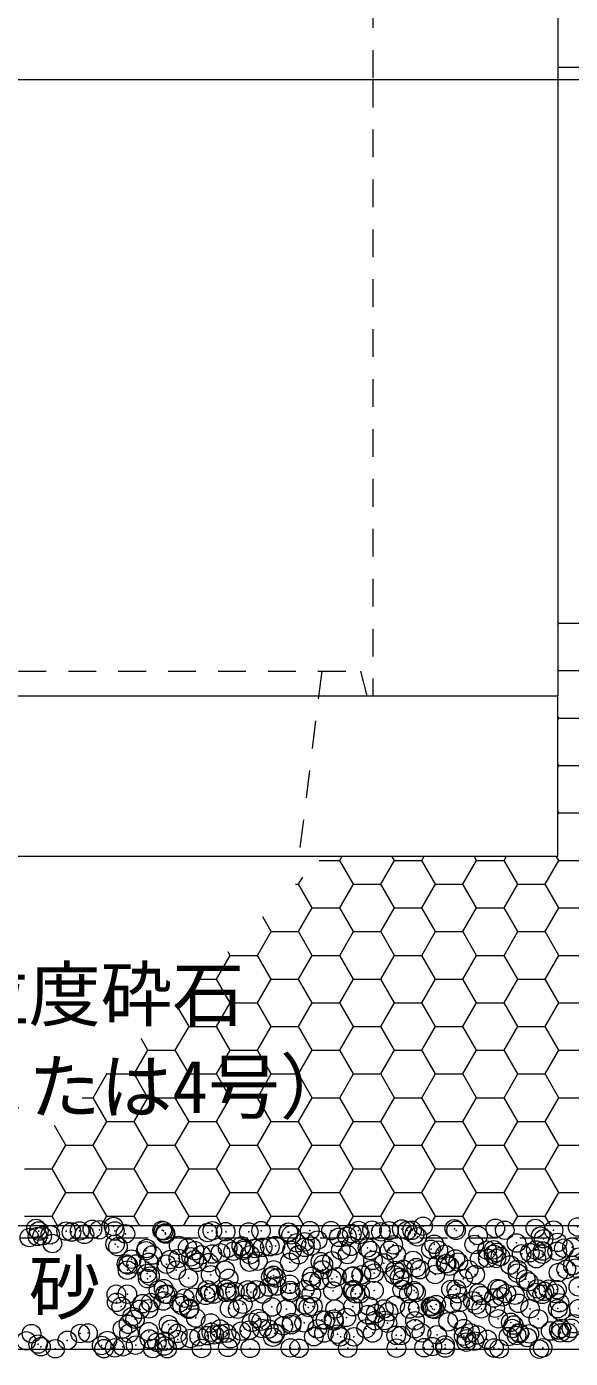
# Model space of a CAD drawing. Units: millimetres at full size, sheet at 1:30; details may follow other scales. Extents: x 47825 to 82541, y -23349 to -5561.
# Drawn here: x 52921 to 53363, y -11287 to -10206 of the extents above; entities that cross this region are included whole.
import ezdxf
from ezdxf.enums import TextEntityAlignment as Align

# ---------------------------------------------------------------- set-up
doc = ezdxf.new("R2010")
doc.units = ezdxf.units.MM
doc.header["$LTSCALE"] = 30
doc.header["$PDMODE"] = 32
doc.header["$PDSIZE"] = 15
doc.linetypes.add('USER1', pattern=[1.35, 0.75, -0.6])
for name, color, linetype, lineweight in [('0_2', 7, 'Continuous', 13), ('ハッチング', 7, 'Continuous', 5), ('本体', 2, 'USER1', 13)]:
    doc.layers.add(name, color=color, linetype=linetype, lineweight=lineweight)
doc.styles.add('ＭＳ ゴシック', font='')
doc.styles.get('ＭＳ ゴシック').set_extended_font_data('MS Gothic')

msp = doc.modelspace()

# ---------------------------------------------------------------- linework, layer by layer
at = {"layer": 'ハッチング', "lineweight": 20}
msp.add_line((51737.33, -10249.14), (54167.33, -10249.14), dxfattribs=at)
at = {"layer": 'ハッチング'}
for p, q in [((53352.33, -10691.69), (53353.22, -10690.15)), ((53353.22, -10690.15), (53352.54, -10688.98)), ((53353.22, -10690.15), (53375.44, -10690.15)), ((53353.22, -10728.65), (53352.33, -10727.12)), ((53352.33, -10730.18), (53353.22, -10728.65)), ((53353.22, -10728.65), (53375.44, -10728.65)), ((53353.22, -10767.14), (53352.33, -10765.61)), ((53352.33, -10768.68), (53353.22, -10767.14)), ((53353.22, -10767.14), (53375.44, -10767.14)), ((53353.22, -10805.64), (53352.33, -10804.11)), ((53352.33, -10807.17), (53353.22, -10805.64)), ((53353.22, -10805.64), (53375.44, -10805.64)), ((53353.22, -10844.13), (53352.33, -10842.6)), ((53352.33, -10845.67), (53353.22, -10844.13)), ((53353.22, -10844.13), (53375.44, -10844.13)), ((53175.42, -10882.63), (53177.43, -10879.14)), ((53219.87, -10882.63), (53217.85, -10879.14)), ((53242.09, -10882.63), (53244.1, -10879.14)), ((53286.54, -10882.63), (53284.53, -10879.14)), ((53308.77, -10882.63), (53310.78, -10879.14)), ((53353.22, -10882.63), (53351.2, -10879.14)), ((53158.89, -10882.63), (53175.42, -10882.63)), ((53186.53, -10901.88), (53175.42, -10882.63)), ((53208.75, -10901.88), (53219.87, -10882.63)), ((53219.87, -10882.63), (53242.09, -10882.63)), ((53253.2, -10901.88), (53242.09, -10882.63)), ((53275.43, -10901.88), (53286.54, -10882.63)), ((53286.54, -10882.63), (53308.77, -10882.63)), ((53319.88, -10901.88), (53308.77, -10882.63)), ((53342.1, -10901.88), (53353.22, -10882.63)), ((53353.22, -10882.63), (53375.44, -10882.63)), ((53139.64, -10901.88), (53142.08, -10901.88)), ((53142.08, -10901.88), (53145.4, -10896.11)), ((53153.19, -10921.12), (53142.08, -10901.88)), ((53175.42, -10921.12), (53186.53, -10901.88)), ((53186.53, -10901.88), (53208.75, -10901.88)), ((53219.87, -10921.12), (53208.75, -10901.88)), ((53242.09, -10921.12), (53253.2, -10901.88)), ((53253.2, -10901.88), (53275.43, -10901.88)), ((53286.54, -10921.12), (53275.43, -10901.88)), ((53308.77, -10921.12), (53319.88, -10901.88)), ((53319.88, -10901.88), (53342.1, -10901.88)), ((53353.22, -10921.12), (53342.1, -10901.88)), ((53142.08, -10940.37), (53153.19, -10921.12)), ((53153.19, -10921.12), (53175.42, -10921.12)), ((53186.53, -10940.37), (53175.42, -10921.12)), ((53208.75, -10940.37), (53219.87, -10921.12)), ((53219.87, -10921.12), (53242.09, -10921.12)), ((53253.2, -10940.37), (53242.09, -10921.12)), ((53275.43, -10940.37), (53286.54, -10921.12)), ((53286.54, -10921.12), (53308.77, -10921.12)), ((53319.88, -10940.37), (53308.77, -10921.12)), ((53342.1, -10940.37), (53353.22, -10921.12)), ((53353.22, -10921.12), (53375.44, -10921.12)), ((53119.85, -10940.37), (53113.01, -10928.51)), ((53108.74, -10959.62), (53119.85, -10940.37)), ((53119.85, -10940.37), (53142.08, -10940.37)), ((53153.19, -10959.62), (53142.08, -10940.37)), ((53175.42, -10959.62), (53186.53, -10940.37)), ((53186.53, -10940.37), (53208.75, -10940.37)), ((53219.87, -10959.62), (53208.75, -10940.37)), ((53242.09, -10959.62), (53253.2, -10940.37)), ((53253.2, -10940.37), (53275.43, -10940.37)), ((53286.54, -10959.62), (53275.43, -10940.37)), ((53308.77, -10959.62), (53319.88, -10940.37)), ((53319.88, -10940.37), (53342.1, -10940.37)), ((53353.22, -10959.62), (53342.1, -10940.37)), ((53075.4, -10978.87), (53086.52, -10959.62)), ((53086.52, -10959.62), (53084.83, -10956.69)), ((53086.52, -10959.62), (53108.74, -10959.62)), ((53119.85, -10978.87), (53108.74, -10959.62)), ((53142.08, -10978.87), (53153.19, -10959.62)), ((53153.19, -10959.62), (53175.42, -10959.62)), ((53186.53, -10978.87), (53175.42, -10959.62)), ((53208.75, -10978.87), (53219.87, -10959.62)), ((53219.87, -10959.62), (53242.09, -10959.62)), ((53253.2, -10978.87), (53242.09, -10959.62)), ((53275.43, -10978.87), (53286.54, -10959.62)), ((53286.54, -10959.62), (53308.77, -10959.62)), ((53319.88, -10978.87), (53308.77, -10959.62)), ((53342.1, -10978.87), (53353.22, -10959.62)), ((53353.22, -10959.62), (53375.44, -10959.62)), ((53062.65, -10978.87), (53075.4, -10978.87)), ((53086.52, -10998.11), (53075.4, -10978.87)), ((53108.74, -10998.11), (53119.85, -10978.87)), ((53119.85, -10978.87), (53142.08, -10978.87)), ((53153.19, -10998.11), (53142.08, -10978.87)), ((53175.42, -10998.11), (53186.53, -10978.87)), ((53186.53, -10978.87), (53208.75, -10978.87)), ((53219.87, -10998.11), (53208.75, -10978.87)), ((53242.09, -10998.11), (53253.2, -10978.87)), ((53253.2, -10978.87), (53275.43, -10978.87)), ((53286.54, -10998.11), (53275.43, -10978.87)), ((53308.77, -10998.11), (53319.88, -10978.87)), ((53319.88, -10978.87), (53342.1, -10978.87)), ((53353.22, -10998.11), (53342.1, -10978.87)), ((53053.18, -11017.36), (53042.56, -10998.96)), ((53075.4, -11017.36), (53086.52, -10998.11)), ((53086.52, -10998.11), (53108.74, -10998.11)), ((53119.85, -11017.36), (53108.74, -10998.11)), ((53142.08, -11017.36), (53153.19, -10998.11)), ((53153.19, -10998.11), (53175.42, -10998.11)), ((53186.53, -11017.36), (53175.42, -10998.11)), ((53208.75, -11017.36), (53219.87, -10998.11)), ((53219.87, -10998.11), (53242.09, -10998.11)), ((53253.2, -11017.36), (53242.09, -10998.11)), ((53275.43, -11017.36), (53286.54, -10998.11)), ((53286.54, -10998.11), (53308.77, -10998.11)), ((53319.88, -11017.36), (53308.77, -10998.11)), ((53342.1, -11017.36), (53353.22, -10998.11)), ((53353.22, -10998.11), (53375.44, -10998.11)), ((53042.07, -11036.61), (53053.18, -11017.36)), ((53053.18, -11017.36), (53075.4, -11017.36)), ((53086.52, -11036.61), (53075.4, -11017.36)), ((53108.74, -11036.61), (53119.85, -11017.36)), ((53119.85, -11017.36), (53142.08, -11017.36)), ((53153.19, -11036.61), (53142.08, -11017.36)), ((53175.42, -11036.61), (53186.53, -11017.36)), ((53186.53, -11017.36), (53208.75, -11017.36)), ((53219.87, -11036.61), (53208.75, -11017.36)), ((53242.09, -11036.61), (53253.2, -11017.36)), ((53253.2, -11017.36), (53275.43, -11017.36)), ((53286.54, -11036.61), (53275.43, -11017.36)), ((53308.77, -11036.61), (53319.88, -11017.36)), ((53319.88, -11017.36), (53342.1, -11017.36)), ((53353.22, -11036.61), (53342.1, -11017.36)), ((53019.84, -11036.61), (53014.38, -11027.14)), ((53008.73, -11055.86), (53019.84, -11036.61)), ((53019.84, -11036.61), (53042.07, -11036.61)), ((53053.18, -11055.86), (53042.07, -11036.61)), ((53075.4, -11055.86), (53086.52, -11036.61)), ((53086.52, -11036.61), (53108.74, -11036.61)), ((53119.85, -11055.86), (53108.74, -11036.61)), ((53142.08, -11055.86), (53153.19, -11036.61)), ((53153.19, -11036.61), (53175.42, -11036.61)), ((53186.53, -11055.86), (53175.42, -11036.61)), ((53208.75, -11055.86), (53219.87, -11036.61)), ((53219.87, -11036.61), (53242.09, -11036.61)), ((53253.2, -11055.86), (53242.09, -11036.61)), ((53275.43, -11055.86), (53286.54, -11036.61)), ((53286.54, -11036.61), (53308.77, -11036.61)), ((53319.88, -11055.86), (53308.77, -11036.61)), ((53342.1, -11055.86), (53353.22, -11036.61)), ((53353.22, -11036.61), (53375.44, -11036.61)), ((52975.39, -11075.1), (52986.5, -11055.86)), ((52986.5, -11055.86), (52986.2, -11055.32)), ((52986.5, -11055.86), (53008.73, -11055.86)), ((53019.84, -11075.1), (53008.73, -11055.86)), ((53042.07, -11075.1), (53053.18, -11055.86)), ((53053.18, -11055.86), (53075.4, -11055.86)), ((53086.52, -11075.1), (53075.4, -11055.86)), ((53108.74, -11075.1), (53119.85, -11055.86)), ((53119.85, -11055.86), (53142.08, -11055.86)), ((53153.19, -11075.1), (53142.08, -11055.86)), ((53175.42, -11075.1), (53186.53, -11055.86)), ((53186.53, -11055.86), (53208.75, -11055.86)), ((53219.87, -11075.1), (53208.75, -11055.86)), ((53242.09, -11075.1), (53253.2, -11055.86)), ((53253.2, -11055.86), (53275.43, -11055.86)), ((53286.54, -11075.1), (53275.43, -11055.86)), ((53308.77, -11075.1), (53319.88, -11055.86)), ((53319.88, -11055.86), (53342.1, -11055.86)), ((53353.22, -11075.1), (53342.1, -11055.86)), ((52966.42, -11075.1), (52975.39, -11075.1)), ((52986.5, -11094.35), (52975.39, -11075.1)), ((53008.73, -11094.35), (53019.84, -11075.1)), ((53019.84, -11075.1), (53042.07, -11075.1)), ((53053.18, -11094.35), (53042.07, -11075.1)), ((53075.4, -11094.35), (53086.52, -11075.1)), ((53086.52, -11075.1), (53108.74, -11075.1)), ((53119.85, -11094.35), (53108.74, -11075.1)), ((53142.08, -11094.35), (53153.19, -11075.1)), ((53153.19, -11075.1), (53175.42, -11075.1)), ((53186.53, -11094.35), (53175.42, -11075.1)), ((53208.75, -11094.35), (53219.87, -11075.1)), ((53219.87, -11075.1), (53242.09, -11075.1)), ((53253.2, -11094.35), (53242.09, -11075.1)), ((53275.43, -11094.35), (53286.54, -11075.1)), ((53286.54, -11075.1), (53308.77, -11075.1)), ((53319.88, -11094.35), (53308.77, -11075.1)), ((53342.1, -11094.35), (53353.22, -11075.1)), ((53353.22, -11075.1), (53375.44, -11075.1)), ((52975.39, -11113.6), (52986.5, -11094.35)), ((52986.5, -11094.35), (53008.73, -11094.35)), ((53019.84, -11113.6), (53008.73, -11094.35)), ((53042.07, -11113.6), (53053.18, -11094.35)), ((53053.18, -11094.35), (53075.4, -11094.35)), ((53086.52, -11113.6), (53075.4, -11094.35)), ((53108.74, -11113.6), (53119.85, -11094.35)), ((53119.85, -11094.35), (53142.08, -11094.35)), ((53153.19, -11113.6), (53142.08, -11094.35)), ((53175.42, -11113.6), (53186.53, -11094.35)), ((53186.53, -11094.35), (53208.75, -11094.35)), ((53219.87, -11113.6), (53208.75, -11094.35)), ((53242.09, -11113.6), (53253.2, -11094.35)), ((53253.2, -11094.35), (53275.43, -11094.35)), ((53286.54, -11113.6), (53275.43, -11094.35)), ((53308.77, -11113.6), (53319.88, -11094.35)), ((53319.88, -11094.35), (53342.1, -11094.35)), ((53353.22, -11113.6), (53342.1, -11094.35)), ((52953.17, -11113.6), (52943.93, -11097.59)), ((52942.05, -11132.85), (52953.17, -11113.6)), ((52953.17, -11113.6), (52975.39, -11113.6)), ((52986.5, -11132.85), (52975.39, -11113.6)), ((53008.73, -11132.85), (53019.84, -11113.6)), ((53019.84, -11113.6), (53042.07, -11113.6)), ((53053.18, -11132.85), (53042.07, -11113.6)), ((53075.4, -11132.85), (53086.52, -11113.6)), ((53086.52, -11113.6), (53108.74, -11113.6)), ((53119.85, -11132.85), (53108.74, -11113.6)), ((53142.08, -11132.85), (53153.19, -11113.6)), ((53153.19, -11113.6), (53175.42, -11113.6)), ((53186.53, -11132.85), (53175.42, -11113.6)), ((53208.75, -11132.85), (53219.87, -11113.6)), ((53219.87, -11113.6), (53242.09, -11113.6)), ((53253.2, -11132.85), (53242.09, -11113.6)), ((53275.43, -11132.85), (53286.54, -11113.6)), ((53286.54, -11113.6), (53308.77, -11113.6)), ((53319.88, -11132.85), (53308.77, -11113.6)), ((53342.1, -11132.85), (53353.22, -11113.6)), ((53353.22, -11113.6), (53375.44, -11113.6)), ((52919.83, -11132.85), (52942.05, -11132.85)), ((52953.17, -11152.09), (52942.05, -11132.85)), ((52975.39, -11152.09), (52986.5, -11132.85)), ((52986.5, -11132.85), (53008.73, -11132.85)), ((53019.84, -11152.09), (53008.73, -11132.85)), ((53042.07, -11152.09), (53053.18, -11132.85)), ((53053.18, -11132.85), (53075.4, -11132.85)), ((53086.52, -11152.09), (53075.4, -11132.85)), ((53108.74, -11152.09), (53119.85, -11132.85)), ((53119.85, -11132.85), (53142.08, -11132.85)), ((53153.19, -11152.09), (53142.08, -11132.85)), ((53175.42, -11152.09), (53186.53, -11132.85)), ((53186.53, -11132.85), (53208.75, -11132.85)), ((53219.87, -11152.09), (53208.75, -11132.85)), ((53242.09, -11152.09), (53253.2, -11132.85)), ((53253.2, -11132.85), (53275.43, -11132.85)), ((53286.54, -11152.09), (53275.43, -11132.85)), ((53308.77, -11152.09), (53319.88, -11132.85)), ((53319.88, -11132.85), (53342.1, -11132.85)), ((53353.22, -11152.09), (53342.1, -11132.85)), ((52942.05, -11171.34), (52953.17, -11152.09)), ((52953.17, -11152.09), (52975.39, -11152.09)), ((52986.5, -11171.34), (52975.39, -11152.09)), ((53008.73, -11171.34), (53019.84, -11152.09)), ((53019.84, -11152.09), (53042.07, -11152.09)), ((53053.18, -11171.34), (53042.07, -11152.09)), ((53075.4, -11171.34), (53086.52, -11152.09)), ((53086.52, -11152.09), (53108.74, -11152.09)), ((53119.85, -11171.34), (53108.74, -11152.09)), ((53142.08, -11171.34), (53153.19, -11152.09)), ((53153.19, -11152.09), (53175.42, -11152.09)), ((53186.53, -11171.34), (53175.42, -11152.09)), ((53208.75, -11171.34), (53219.87, -11152.09)), ((53219.87, -11152.09), (53242.09, -11152.09)), ((53253.2, -11171.34), (53242.09, -11152.09)), ((53275.43, -11171.34), (53286.54, -11152.09)), ((53286.54, -11152.09), (53308.77, -11152.09)), ((53319.88, -11171.34), (53308.77, -11152.09)), ((53342.1, -11171.34), (53353.22, -11152.09)), ((53353.22, -11152.09), (53375.44, -11152.09)), ((52919.83, -11171.34), (52942.05, -11171.34)), ((52946.56, -11179.14), (52942.05, -11171.34)), ((52982, -11179.14), (52986.5, -11171.34)), ((52986.5, -11171.34), (53008.73, -11171.34)), ((53013.23, -11179.14), (53008.73, -11171.34)), ((53048.67, -11179.14), (53053.18, -11171.34)), ((53053.18, -11171.34), (53075.4, -11171.34)), ((53079.91, -11179.14), (53075.4, -11171.34)), ((53115.35, -11179.14), (53119.85, -11171.34)), ((53119.85, -11171.34), (53142.08, -11171.34)), ((53146.58, -11179.14), (53142.08, -11171.34)), ((53182.02, -11179.14), (53186.53, -11171.34)), ((53186.53, -11171.34), (53208.75, -11171.34)), ((53213.26, -11179.14), (53208.75, -11171.34)), ((53248.7, -11179.14), (53253.2, -11171.34)), ((53253.2, -11171.34), (53275.43, -11171.34)), ((53279.93, -11179.14), (53275.43, -11171.34)), ((53315.37, -11179.14), (53319.88, -11171.34)), ((53319.88, -11171.34), (53342.1, -11171.34)), ((53346.61, -11179.14), (53342.1, -11171.34))]:
    msp.add_line(p, q, dxfattribs=at)
at = {"layer": 'ハッチング', "linetype": 'USER1', "lineweight": 9}
msp.add_lwpolyline([(53352.33, -10239.14), (54183.51, -10239.14), (53708.51, -11189.14), (52196.15, -11189.14), (51721.15, -10239.14), (52552.33, -10239.14)], dxfattribs=at)
at = {"layer": 'ハッチング', "lineweight": 20}
msp.add_lwpolyline([(52252.33, -11279.14), (53652.33, -11279.14), (53702.33, -11179.14), (52202.33, -11179.14)], close=True, dxfattribs=at)
at = {"layer": 'ハッチング'}
for p in [(52992.03, -11179.58), (53243.04, -11179.42), (52923.66, -11188.58), (52928.99, -11181.17), (52930.27, -11187.71), (52931.33, -11183.31), (52934.07, -11187.24), (52940.6, -11186.35), (52953.45, -11183.33), (52957.85, -11184.08), (52964.46, -11183.21), (52968.37, -11186), (52974.78, -11181.85), (52980.55, -11182.29), (52993, -11183.26), (53001.61, -11185.58), (53031.37, -11182.73), (53032.55, -11183.19), (53033.71, -11184.87), (53034.1, -11185.74), (53068.4, -11184.5), (53072.1, -11183.11), (53082.94, -11183.85), (53101.64, -11184.08), (53111.65, -11183.04), (53133.76, -11184.28), (53134.13, -11184.23), (53136.1, -11186.43), (53151.2, -11182.97), (53168.43, -11183), (53174.67, -11188.42), (53181.28, -11187.55), (53185.32, -11185.41), (53190.75, -11182.9), (53191.61, -11186.19), (53201.68, -11182.57), (53208.86, -11183.92), (53215.47, -11183.05), (53225.79, -11181.69), (53230.3, -11182.83), (53234.16, -11182.73), (53236.14, -11185.84), (53238.48, -11187.99), (53268.47, -11181.49), (53269.85, -11182.76), (53287.71, -11186.97), (53301.71, -11181.07), (53309.4, -11182.68), (53334.2, -11181.22), (53338.53, -11187.4), (53340.87, -11189.55), (53348.95, -11182.61), (53368.5, -11179.99), (52942.37, -11193.44), (52993.19, -11193.87), (52995.53, -11196.02), (53018.17, -11199.29), (53018.79, -11197.49), (53044.76, -11194.99), (53052.03, -11197.06), (53057.72, -11199.22), (53078.72, -11201.05), (53084.52, -11197.22), (53089.05, -11199.69), (53095.58, -11195.43), (53097.27, -11199.15), (53097.92, -11197.58), (53106.3, -11197.42), (53112.91, -11196.55), (53118.82, -11195.98), (53123.23, -11195.19), (53136.82, -11199.08), (53140.48, -11192.92), (53147.1, -11192.05), (53147.15, -11196.55), (53152.06, -11195.56), (53157.42, -11190.69), (53176.37, -11199.01), (53184.55, -11195.71), (53197.97, -11196.99), (53200.31, -11199.14), (53215.92, -11198.93), (53218.85, -11194.48), (53249.53, -11198.11), (53252.09, -11194.05), (53255.47, -11198.86), (53284.58, -11194.21), (53295.02, -11198.79), (53300.35, -11198.55), (53302.69, -11200.69), (53318.88, -11192.97), (53329.73, -11200.89), (53334.57, -11198.72), (53340.06, -11199.53), (53351.92, -11199.67), (53352.13, -11192.55), (53357.31, -11197.25), (53363.92, -11196.38), (53002.41, -11210.05), (53003.74, -11210.92), (53006.58, -11206.14), (53010.35, -11210.05), (53020.68, -11208.69), (53023.53, -11202.71), (53034.9, -11210.21), (53037.93, -11206.42), (53044.54, -11205.55), (53054.86, -11204.19), (53057.4, -11206.58), (53059.74, -11208.72), (53063.08, -11202.63), (53069.2, -11208.97), (53072.11, -11201.92), (53102.44, -11208.55), (53102.63, -11202.56), (53108.97, -11207.7), (53134.93, -11208.7), (53142.18, -11202.49), (53159.79, -11208.14), (53162.13, -11210.28), (53169.23, -11207.47), (53181.72, -11202.42), (53202.48, -11207.04), (53211.35, -11209.26), (53221.27, -11202.35), (53234.97, -11207.2), (53254.75, -11210.76), (53260.82, -11202.27), (53261.36, -11209.89), (53262.17, -11209.7), (53264.51, -11211.84), (53269.27, -11205.96), (53271.69, -11208.53), (53288.94, -11206.26), (53295.55, -11205.39), (53300.37, -11202.2), (53302.51, -11205.54), (53305.87, -11204.03), (53313.74, -11210.82), (53323.12, -11201.76), (53335, -11205.69), (53339.92, -11202.13), (53364.56, -11211.26), (53369.3, -11204.46), (53003.26, -11215.06), (53019.22, -11217.72), (53019.59, -11221.96), (53021.56, -11219.87), (53042.81, -11214.99), (53052.83, -11221.53), (53070.79, -11218.85), (53082.36, -11214.92), (53085.32, -11221.69), (53119.62, -11220.45), (53121.61, -11219.28), (53121.91, -11214.84), (53123.95, -11221.43), (53152.86, -11220.03), (53161.46, -11214.77), (53169.13, -11222.03), (53173.18, -11220.41), (53185.35, -11220.19), (53186.38, -11219.76), (53192.99, -11218.89), (53201, -11214.7), (53203.31, -11217.53), (53219.65, -11218.95), (53220.57, -11215.26), (53224, -11220.84), (53227.18, -11214.39), (53237.5, -11213.03), (53240.55, -11214.63), (53252.89, -11218.53), (53275.56, -11221.97), (53280.1, -11214.56), (53285.38, -11218.68), (53319.65, -11214.49), (53319.68, -11217.45), (53326.38, -11222.4), (53352.93, -11217.02), (53359.2, -11214.41), (53366.9, -11213.4), (53028.43, -11231.1), (53032.61, -11229.99), (53067.98, -11231.02), (53070, -11233.44), (53083.43, -11230.43), (53083.82, -11233.26), (53085.77, -11232.57), (53090.43, -11232.39), (53100.76, -11231.03), (53103.24, -11233.02), (53107.53, -11230.95), (53118.01, -11228.76), (53124.62, -11227.89), (53134.94, -11226.53), (53135, -11231.55), (53135.73, -11233.17), (53147.08, -11230.88), (53152.19, -11224.26), (53158.8, -11223.39), (53170.03, -11231.94), (53185.82, -11231.99), (53186.63, -11230.81), (53203.28, -11231.51), (53226.18, -11230.74), (53226.34, -11222.99), (53235.77, -11231.67), (53237.39, -11233.11), (53265.73, -11230.67), (53270.07, -11230.43), (53288.2, -11233.55), (53303.31, -11230.01), (53305.28, -11230.59), (53328.72, -11224.55), (53334.83, -11233.1), (53335.8, -11230.16), (53341.44, -11232.23), (53344.82, -11230.52), (53351.77, -11230.87), (53369.02, -11228.6), (52994.23, -11234.58), (52994.44, -11241.14), (52998.2, -11244.53), (53003.21, -11234.52), (53015.45, -11242.26), (53022.06, -11241.39), (53032.39, -11240.03), (53033.78, -11234.51), (53035.7, -11234.68), (53045.25, -11241.58), (53047.59, -11243.72), (53049.64, -11237.76), (53056.25, -11236.89), (53066.57, -11235.53), (53073.33, -11234.44), (53096.82, -11242.7), (53112.88, -11234.36), (53147.64, -11243.14), (53152.43, -11234.29), (53153.66, -11244.5), (53188.16, -11234.13), (53191.98, -11234.22), (53199.21, -11244.26), (53220.45, -11243.42), (53231.53, -11234.15), (53249.21, -11244.37), (53253.69, -11243), (53266.46, -11242.1), (53271.08, -11234.08), (53273.07, -11241.23), (53283.4, -11239.87), (53286.18, -11243.15), (53290.54, -11235.69), (53300.65, -11237.6), (53307.26, -11236.73), (53310.63, -11234.01), (53317.58, -11235.37), (53320.48, -11241.92), (53339.77, -11234.67), (53350.18, -11233.93), (53353.73, -11241.49), (53007.08, -11252.72), (53009.42, -11254.87), (53013.51, -11246.86), (53020.39, -11246.43), (53053.06, -11246.79), (53053.63, -11246), (53058.64, -11253.85), (53086.12, -11246.16), (53092.61, -11246.72), (53109.46, -11254.28), (53120.42, -11244.92), (53132.16, -11246.65), (53149.98, -11245.28), (53170.51, -11254.73), (53171.71, -11246.58), (53180.84, -11253.37), (53186.15, -11244.66), (53198.09, -11251.1), (53204.7, -11250.23), (53211.26, -11246.5), (53215.02, -11248.87), (53232.27, -11246.6), (53238.88, -11245.73), (53250.03, -11244.7), (53250.81, -11246.43), (53252.37, -11246.84), (53270.87, -11254.9), (53290.36, -11246.36), (53301.59, -11245.82), (53304.11, -11254.48), (53329.91, -11246.29), (53336.6, -11254.64), (53352.41, -11246.25), (53354.75, -11248.4), (53369.46, -11246.22), (52971.24, -11266.01), (52999.14, -11262.97), (53004.01, -11258.99), (53020.47, -11264.99), (53036.5, -11259.15), (53038.68, -11262.9), (53070.8, -11257.91), (53071.28, -11265.43), (53078.23, -11262.83), (53095.53, -11264.6), (53102.14, -11263.73), (53104.04, -11257.49), (53111.8, -11256.43), (53112.47, -11262.37), (53117.78, -11262.75), (53123.14, -11266.17), (53129.72, -11260.1), (53136.33, -11259.23), (53136.53, -11257.64), (53146.65, -11257.87), (53157.33, -11262.68), (53161.03, -11255.41), (53162.69, -11266.09), (53163.9, -11255.6), (53170.83, -11256.41), (53196.88, -11262.61), (53202.24, -11266.02), (53204.08, -11255.98), (53211.85, -11255.84), (53214.19, -11257.99), (53236.43, -11262.54), (53236.57, -11256.14), (53241.79, -11265.95), (53263.42, -11256.96), (53275.98, -11262.47), (53281.34, -11265.88), (53314.23, -11257.4), (53315.53, -11262.4), (53316.57, -11259.55), (53320.89, -11265.81), (53346.54, -11264.44), (53353.15, -11263.57), (53354.53, -11265.96), (53355.08, -11262.32), (53360.44, -11265.74), (53363.48, -11262.21), (53365.8, -11258.52), (52921.15, -11272.4), (52925.39, -11266.53), (52930.72, -11275.02), (52954.4, -11271.98), (52964.94, -11266.45), (52982.29, -11276.14), (52986.88, -11272.13), (53004.49, -11266.38), (53009.91, -11275.87), (53021.19, -11270.9), (53027.16, -11273.6), (53033.11, -11276.58), (53033.77, -11272.73), (53044.04, -11266.31), (53044.1, -11271.37), (53054.43, -11270.47), (53061.35, -11269.1), (53067.96, -11268.23), (53073.63, -11267.57), (53078.28, -11266.87), (53083.59, -11266.24), (53086.92, -11270.63), (53121.22, -11269.39), (53122.85, -11266.55), (53154.46, -11268.97), (53173.67, -11266.99), (53176.01, -11269.13), (53186.95, -11269.13), (53221.25, -11267.89), (53225.24, -11268.11), (53254.49, -11267.47), (53260.92, -11275.71), (53276.06, -11268.55), (53278.17, -11273.44), (53278.4, -11270.69), (53284.78, -11272.57), (53286.98, -11267.62), (53295.1, -11271.21), (53312.35, -11268.94), (53318.97, -11268.07), (53321.28, -11266.39), (53327.62, -11269.67), (53329.29, -11266.71), (52933.06, -11277.16), (52944.67, -11278.81), (52984.22, -11278.74), (52992.98, -11278.1), (52999.59, -11277.23), (53023.77, -11278.66), (53035.45, -11278.72), (53063.32, -11278.59), (53084.67, -11277.7), (53102.87, -11278.52), (53135.49, -11278.13), (53142.42, -11278.45), (53181.97, -11278.38), (53221.52, -11278.31), (53243.98, -11277.94), (53250.59, -11277.07), (53261.07, -11278.23), (53300.62, -11278.16), (53304.91, -11278.95), (53337.4, -11279.11), (53340.17, -11278.09)]:
    msp.add_point(p, dxfattribs=at)
at = {"layer": '本体', "linetype": 'Continuous'}
for p, q in [((53352.33, -9755.14), (53352.33, -10249.14)), ((52552.33, -10249.14), (53352.33, -10249.14)), ((52552.33, -10249.14), (53352.33, -10249.14)), ((53352.33, -10249.14), (53352.33, -10749.14)), ((52552.33, -10749.14), (53352.33, -10749.14)), ((52552.33, -10749.14), (53352.33, -10749.14)), ((52552.33, -10749.14), (53352.33, -10749.14)), ((53197.33, -10749.14), (53352.33, -10749.14)), ((53352.33, -10879.14), (53352.33, -10749.14)), ((52552.33, -10879.14), (53352.33, -10879.14))]:
    msp.add_line(p, q, dxfattribs=at)
at = {"layer": '本体', "lineweight": 9}
for p, q in [((53202.33, -9820.14), (53202.33, -10249.14)), ((53202.33, -10249.14), (53202.33, -10749.14)), ((52712.33, -10729.14), (53192.33, -10729.14)), ((53160.83, -10729.14), (53142.33, -10879.14)), ((53192.33, -10729.14), (53197.33, -10749.14))]:
    msp.add_line(p, q, dxfattribs=at)

# ---------------------------------------------------------------- texts
at = {"layer": '0_2', "style": 'ＭＳ ゴシック'}
msp.add_text('砂', height=42.72, dxfattribs=at).set_placement((52952.33, -11229.14), align=Align.MIDDLE_CENTER)
at = {"layer": 'ハッチング', "style": 'ＭＳ ゴシック'}
for s, p in [('単粒度砕石', (52806.64, -10969.8)), ('（3号または4号）', (52719.23, -11044.8))]:
    msp.add_text(s, height=42.72, dxfattribs=at).set_placement(p, align=Align.TOP_LEFT)

doc.saveas('drawing.dxf')
